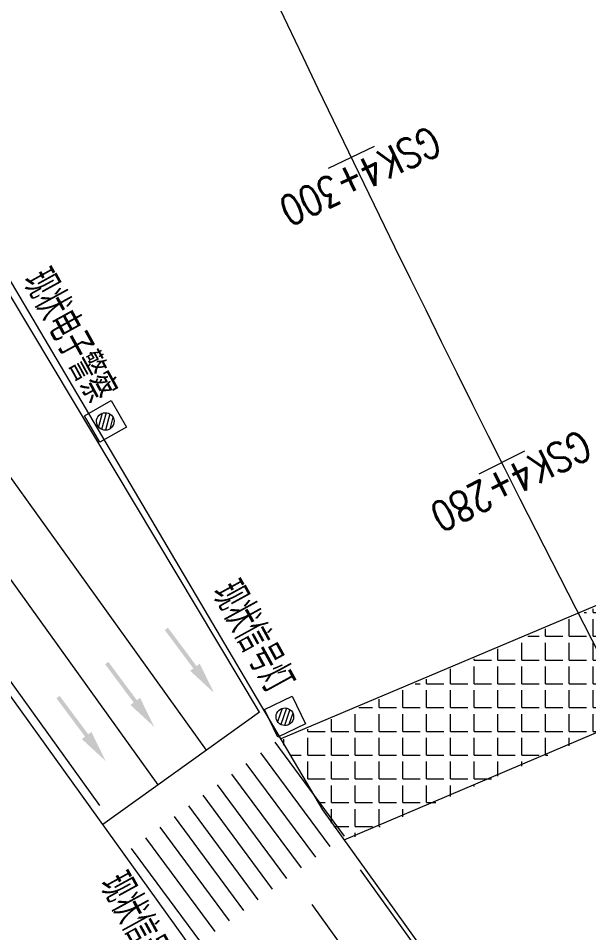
# Model space of a CAD drawing. Header units: millimetres. Extents: x 523446 to 528898, y 388189 to 392165.
# Drawn here: x 523949.3 to 523982.8, y 391061.6 to 391115.4 of the extents above; entities that cross this region are included whole.
import ezdxf
from ezdxf.enums import TextEntityAlignment as Align

# ---------------------------------------------------------------- set-up
doc = ezdxf.new("R2010")
doc.units = ezdxf.units.MM
doc.linetypes.add('ACAD_ISO04W100', pattern=[30, 24, -3, 0, -3])
doc.linetypes.add('白色虚线3米', pattern=[6, 3, -3])
for name, color, linetype, lineweight in [('0-现状交通设施2018', 7, 'Continuous', 0), ('0-现状信号灯', 7, 'Continuous', 40), ('000-scy-车道标线(实)', 7, 'Continuous', 40), ('人行横道', 7, 'Continuous', 30)]:
    doc.layers.add(name, color=color, linetype=linetype, lineweight=lineweight)
for name, color, linetype in [('000', 7, 'Continuous'), ('000-scy-箭头', 7, 'Continuous'), ('000-scy-道路标线', 122, '白色虚线3米'), ('GSS-标注路线桩号', 7, 'Continuous'), ('MEDS道路平面中线-GSS', 7, 'Continuous'), ('侧分带与渠化岛', 3, 'Continuous'), ('车行道边线', 5, 'ACAD_ISO04W100')]:
    doc.layers.add(name, color=color, linetype=linetype)
doc.styles.add('HZTXT_S', font='TXT_S.shx', dxfattribs={"width": 0.75, "bigfont": 'HZTXT.shx'})
doc.styles.add('MEDS', font='TXT_S.SHX', dxfattribs={"width": 0.75, "bigfont": 'hztxt.shx'})

# ---------------------------------------------------------------- blocks, each defined once
blk = doc.blocks.new('7')
at = {"layer": '0-现状信号灯', "linetype": 'Continuous', "lineweight": 0, "ltscale": 0.005}
for p, q in [((525414.8998679431, 388753.3593147711), (525416.6155864513, 388753.903658412)), ((525416.6155864513, 388753.903658412), (525417.1599300923, 388752.187939904)), ((525415.444211584, 388751.643596263), (525414.8998679431, 388753.3593147711)), ((525415.9374142907, 388753.2836228181), (525415.5550406991, 388752.5458674628)), ((525416.1805043139, 388753.2636822056), (525415.7114769937, 388752.3587362973)), ((525416.3737923226, 388753.1476530984), (525415.9177153029, 388752.2676936266)), ((525416.511550422, 388752.9244840396), (525416.1794835215, 388752.2837909074)), ((525417.1599300923, 388752.187939904), (525415.444211584, 388751.643596263))]:
    blk.add_line(p, q, dxfattribs=at)
blk.add_ellipse((525416.0179651701, 388752.7739053484), major_axis=(0.3648974809175849, 0.3648974809175849), ratio=0.9999999999947542, start_param=3.156470216024712, end_param=9.439655523204298, dxfattribs=at)

msp = doc.modelspace()

# ---------------------------------------------------------------- hatches: boundary and pattern name
at = {"layer": '000', "linetype": 'ByBlock', "lineweight": 0}
h = msp.add_hatch(dxfattribs=at)
h.set_pattern_fill('ANGLE', color=256, scale=0.2, style=0)
h.set_pattern_definition([(0, (-225.7997099091299, -19.48558547964785), (0, 1.397), [1.016, -0.381]), (90, (-225.7997099091299, -19.48558547964785), (-1.397, 8.553875381449306e-17), [1.016, -0.381])])
edge = h.paths.add_edge_path()
edge.add_arc((523056.5735163381, 390903.8074476032), 966.311662234282, 11.086924793657317, 11.108542825552377, ccw=False)
edge.add_arc((523076.2627787914, 390906.9302642505), 946.3896325758413, 11.108542753701613, 11.130615857229088, ccw=False)
edge.add_arc((523095.1617758319, 390909.9054198967), 927.2717909662689, 11.130615814197483, 11.153144005545187, ccw=False)
edge.add_arc((523113.3168932682, 390912.7415763618), 908.9109548931829, 11.153144007109574, 11.176127288611212, ccw=False)
edge.add_arc((523130.7719834122, 390915.4469343286), 891.262516873483, 11.176127284703796, 11.199565672316396, ccw=False)
edge.add_arc((523147.5650163998, 390918.028565652), 874.2878590251875, 11.199565711681885, 11.223459165219992, ccw=False)
edge.add_arc((523163.7376992475, 390920.4943171041), 857.9445474144176, 11.223459204549386, 11.247807813558211, ccw=False)
edge.add_arc((523179.3202085606, 390922.8497809519), 842.2018969850126, 11.247807822303628, 11.272611561658323, ccw=False)
edge.add_arc((523194.3445294833, 390925.1009343589), 827.0273739713645, 11.272611566753426, 11.297870411857787, ccw=False)
edge.add_arc((523208.8412674923, 390927.2535084011), 812.3898459300913, 11.29787042410328, 11.323584379591523, ccw=False)
edge.add_arc((523222.8379768885, 390929.3126522512), 798.2612866310924, 11.323584400777293, 11.349753471840984, ccw=False)
edge.add_arc((523236.3603277122, 390931.2831635191), 784.6155866141739, 11.349753466091613, 11.37637765849098, ccw=False)
edge.add_arc((523249.4298623443, 390933.169032358), 771.4308424208087, 11.376377711869281, 11.403456945920595, ccw=False)
edge.add_arc((523262.0742106402, 390934.9754984599), 758.6789364005601, 11.403457019004293, 11.430991401908727, ccw=False)
edge.add_arc((523274.3136440415, 390936.7063448771), 746.3392522073174, 11.430991374499115, 11.458981000226515, ccw=False)
edge.add_arc((523286.1587919989, 390938.3634176005), 734.4010082771537, 11.458980965516616, 11.487425583788706, ccw=False)
edge.add_arc((523297.6384769736, 390939.9522663585), 722.8348570122156, 11.487425628012716, 11.516325391402574, ccw=False)
edge.add_arc((523308.7658030476, 390941.4752767642), 711.627484619786, 11.516325378151976, 11.545680281929322, ccw=False)
edge.add_arc((523319.5572877371, 390942.9355413428), 700.7620915967458, 11.545680245192614, 11.57549029996801, ccw=False)
edge.add_arc((523330.0258500301, 390944.3354335898), 690.2255482073709, 11.590576900554822, 11.605755392822289, ccw=False)
edge.add_line((524004.8079957107, 391089.8440050295), (523964.7547888182, 391072.9241638436))
edge.add_line((523968.4846094603, 391066.9847923002), (524006.17653038, 391083.0133513006))
edge.add_line((523967.2307402744, 391068.7316851649), (523964.7547888182, 391072.9241638436))
edge.add_line((523968.4846094603, 391066.9847923002), (523967.2307402744, 391068.7316851649))
at = {"layer": '000-scy-箭头', "linetype": 'ByBlock', "lineweight": 0}
for points in [[(523959.4108634708, 391077.0186863807), (523959.5989105994, 391077.1585789019), (523957.9202003363, 391079.4151444568), (523958.1082474647, 391079.5550369789), (523959.7869577294, 391077.2984714243), (523959.9750048585, 391077.4383639464), (523960.8120743399, 391075.7241481278)], [(523955.9053292905, 391075.0109540505), (523956.0933764192, 391075.1508465715), (523954.4146661561, 391077.4074121265), (523954.6027132845, 391077.5473046487), (523956.2814235491, 391075.290739094), (523956.4694706782, 391075.4306316161), (523957.3065401597, 391073.7164157975)], [(523953.0473296014, 391073.0082458326), (523953.2353767299, 391073.1481383537), (523951.5566664668, 391075.4047039087), (523951.7447135953, 391075.5445964308), (523953.4234238599, 391073.2880308762), (523953.611470989, 391073.4279233983), (523954.4485404704, 391071.7137075796)]]:
    msp.add_hatch(color=4, dxfattribs=at).paths.add_polyline_path(points)

# ---------------------------------------------------------------- linework, layer by layer
at = {"layer": '000-scy-车道标线(实)', "color": 4, "linetype": 'ByBlock', "lineweight": 0, "flags": 128}
for points in [[(523954.1025858618, 391069.0917476932), (523871.1867307884, 391184.6102700626)], [(523963.4781549804, 391074.5903273997), (523943.9438602523, 391107.254031606)], [(523960.3724420768, 391072.3611364809), (523938.7973145586, 391102.4196439717)], [(523957.5290697466, 391070.32024604), (523935.9539422284, 391100.3787535307)], [(524001.7844162928, 391020.2398742431), (523969.4277069489, 391065.3204839888)]]:
    msp.add_lwpolyline(points, dxfattribs=at)
at = {"layer": '000-scy-道路标线', "linetype": 'ByBlock', "lineweight": 0, "flags": 128}
msp.add_lwpolyline([(524021.6132182663, 390986.2793703707, 0.004321253602150679), (524010.6821451806, 391001.8408308033), (523966.583571153, 391063.2790455543)], format="xyb", dxfattribs=at)
at = {"layer": 'GSS-标注路线桩号', "color": 7, "linetype": 'ByBlock', "lineweight": 0}
for p, q in [((523970.2242367347, 391107.8503201404), (523967.5236450791, 391106.5438727784)), ((523979.0571021206, 391089.9314810495), (523976.3761608885, 391088.5851697521))]:
    msp.add_line(p, q, dxfattribs=at)
at = {"layer": 'MEDS道路平面中线-GSS', "color": 233, "linetype": 'ByBlock', "lineweight": 0}
msp.add_arc((525184.140184466, 391695.098412643), 1349.999999999868, 203.8680650392285, 215.104859637779, dxfattribs=at)
at = {"layer": '人行横道', "linetype": 'ByBlock', "lineweight": 0}
for p, q in [((524004.7872046481, 391089.9497108018), (523964.7339977557, 391073.029869616)), ((523968.4638183978, 391067.0904980725), (524006.1557393174, 391083.1190570729))]:
    msp.add_line(p, q, dxfattribs=at)
at = {"layer": '人行横道', "color": 4, "linetype": 'ByBlock', "lineweight": 0}
for points in [[(523963.4781549804, 391074.5903273997), (523954.2795013692, 391067.9877998217)], [(523964.3805812676, 391072.8199029063), (523968.4586929179, 391067.3049553444)], [(523963.5363314214, 391072.1956095481), (523967.6144430717, 391066.6806619862)], [(523962.6920815752, 391071.5713161899), (523966.7701932254, 391066.056368628)], [(523961.8478317289, 391070.9470228318), (523965.9259433792, 391065.4320752698)], [(523961.0035818827, 391070.3227294736), (523965.0816935329, 391064.8077819116)], [(523960.1593320364, 391069.6984361154), (523964.2374436867, 391064.1834885534)], [(523959.3150821902, 391069.0741427572), (523963.3931938405, 391063.5591951953)], [(523958.470832344, 391068.449849399), (523962.5489439942, 391062.9349018371)], [(523957.6265824977, 391067.8255560409), (523961.704694148, 391062.3106084789)], [(523956.7823326515, 391067.2012626827), (523960.8604443017, 391061.6863151207)], [(523955.9380828053, 391066.5769693245), (523960.0161944555, 391061.0620217625)]]:
    msp.add_lwpolyline(points, dxfattribs=at)
at = {"layer": '侧分带与渠化岛', "color": 3, "linetype": 'Continuous', "lineweight": 0}
for points in [[(523967.2099492119, 391068.8373909373), (523944.3500560106, 391107.5455871765)], [(524001.8730442535, 391020.5447029295), (523967.2099492119, 391068.8373909373)]]:
    msp.add_lwpolyline(points, dxfattribs=at)
at = {"layer": '车行道边线', "color": 5, "linetype": 'Continuous', "lineweight": 0}
msp.add_lwpolyline([(523959.5275053599, 391060.6762709728), (523870.7805347414, 391184.3187142853)], dxfattribs=at)

# ---------------------------------------------------------------- block references
at = {"layer": '0-现状交通设施2018', "color": 6, "linetype": 'ByBlock', "lineweight": 0}
for p, rotation in [((91786.88054525462, -99236.70580513246), 12.1100070916748), ((60238.46198761166, -69521.41656594246), 8.308373835327133)]:
    msp.add_blockref('7', p, dxfattribs=dict(at, rotation=rotation))

# ---------------------------------------------------------------- texts
at = {"layer": '0-现状交通设施2018', "linetype": 'ByBlock', "lineweight": 0, "style": 'HZTXT_S', "width": 0.7}
for s, p in [('现状电子警察', (523954.360275702, 391093.0761149848)), ('现状信号灯', (523964.8027360747, 391075.9625618212)), ('现状信号灯', (523958.1974289025, 391058.8118546459))]:
    msp.add_text(s, height=1.999999999999999, rotation=298.8153151050788, dxfattribs=at).set_placement(p, align=Align.MIDDLE_RIGHT)
at = {"layer": 'GSS-标注路线桩号', "color": 7, "linetype": 'ByBlock', "lineweight": 0, "style": 'MEDS', "width": 0.8}
for s, rotation, p in [('GSK4+300', 205.815997149171, (523969.4074069131, 391106.0943548667)), ('GSK4+280', 206.6648235045113, (523978.2663752843, 391088.163607731))]:
    msp.add_text(s, height=1.75, rotation=rotation, dxfattribs=at).set_placement(p, align=Align.MIDDLE)

doc.saveas('drawing.dxf')
